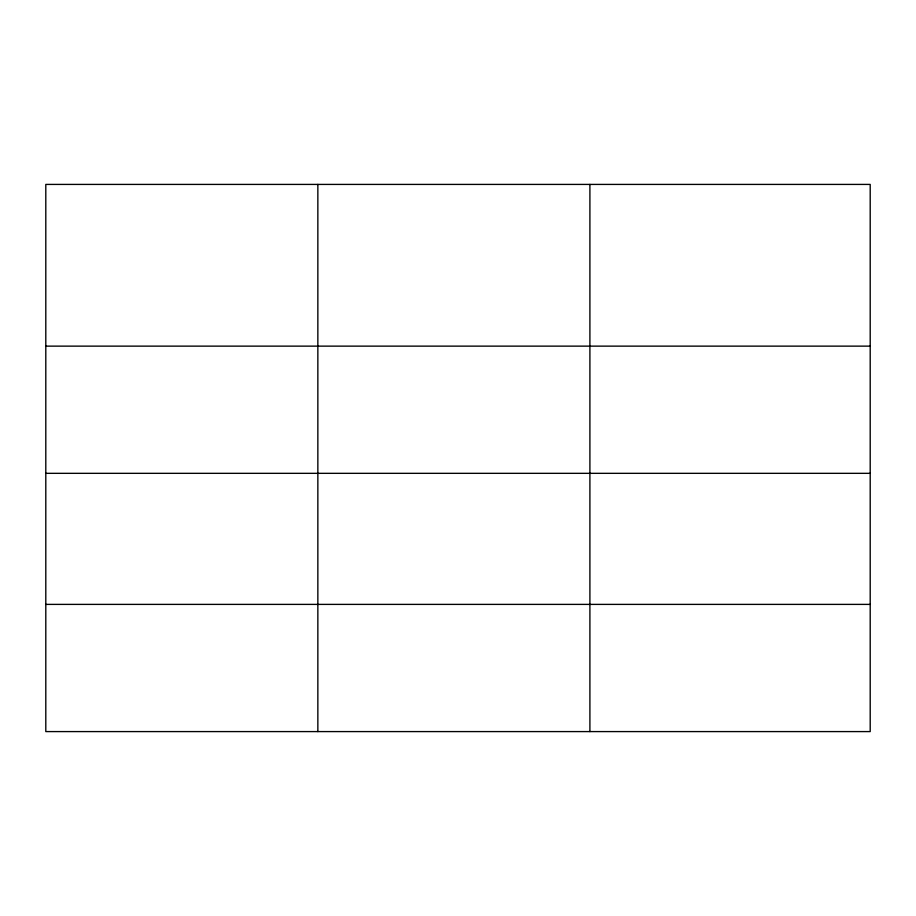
<?xml version="1.0" encoding="UTF-8"?>
<svg xmlns="http://www.w3.org/2000/svg" width="916" height="916" viewBox="0 0 916 916"><rect width="100%" height="100%" fill="white"/><g stroke="black" fill="none" stroke-linecap="round" stroke-linejoin="round"><path stroke-width="1.37" d="M870.2 473.332L870.2 184.414L45.8 184.414L45.8 731.586L870.2 731.586L870.2 473.332L45.8 473.332M45.8 346.134L870.2 346.134M45.8 604.388L870.2 604.388M589.904 184.414L589.904 731.586M317.852 184.414L317.852 731.586"/></g></svg>
